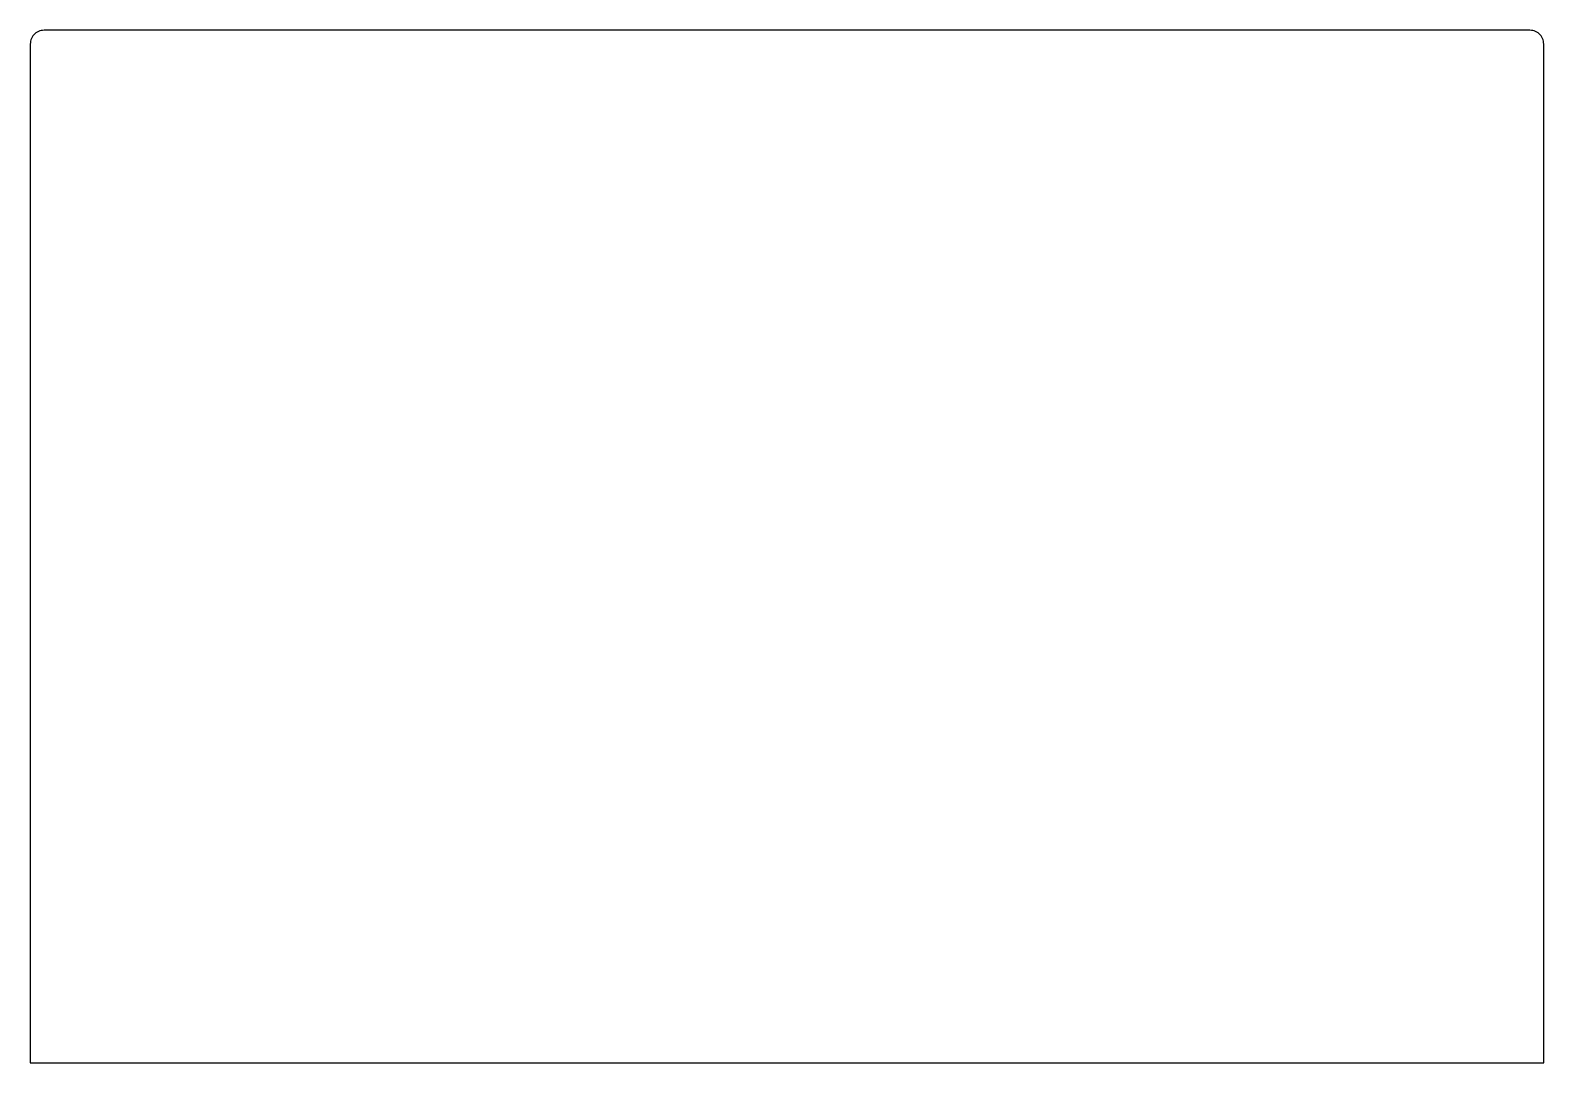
# Model space of a CAD drawing. Header units: metres. Extents: x -275 to 275, y -206 to 169.
import ezdxf

# ---------------------------------------------------------------- set-up
doc = ezdxf.new("R2010")
doc.units = ezdxf.units.M

msp = doc.modelspace()

# ---------------------------------------------------------------- linework, layer by layer
for p, q in [((-274.755, 165.395), (-274.891, 164.89)), ((-274.568, 165.884), (-274.755, 165.395)), ((-274.33, 166.35), (-274.568, 165.884)), ((-274.045, 166.789), (-274.33, 166.35)), ((-273.716, 167.196), (-274.045, 166.789)), ((-273.346, 167.566), (-273.716, 167.196)), ((-272.939, 167.895), (-273.346, 167.566)), ((-272.5, 168.18), (-272.939, 167.895)), ((-272.034, 168.418), (-272.5, 168.18)), ((-271.545, 168.605), (-272.034, 168.418)), ((-271.04, 168.741), (-271.545, 168.605)), ((-270.523, 168.823), (-271.04, 168.741)), ((-270, 168.85), (-270.523, 168.823)), ((270, 168.85), (-270, 168.85)), ((270.523, 168.823), (270, 168.85)), ((271.04, 168.741), (270.523, 168.823)), ((271.545, 168.605), (271.04, 168.741)), ((272.034, 168.418), (271.545, 168.605)), ((272.5, 168.18), (272.034, 168.418)), ((272.939, 167.895), (272.5, 168.18)), ((273.346, 167.566), (272.939, 167.895)), ((273.716, 167.196), (273.346, 167.566)), ((274.045, 166.789), (273.716, 167.196)), ((274.33, 166.35), (274.045, 166.789)), ((274.568, 165.884), (274.33, 166.35)), ((274.755, 165.395), (274.568, 165.884)), ((274.891, 164.89), (274.755, 165.395)), ((-274.973, 164.373), (-275, 163.85)), ((-275, 163.85), (-275, -206.225)), ((-274.891, 164.89), (-274.973, 164.373)), ((274.973, 164.373), (274.891, 164.89)), ((275, 163.85), (274.973, 164.373)), ((275, -206.225), (275, 163.85)), ((-275, -206.225), (275, -206.225))]:
    msp.add_line(p, q)

doc.saveas('drawing.dxf')
